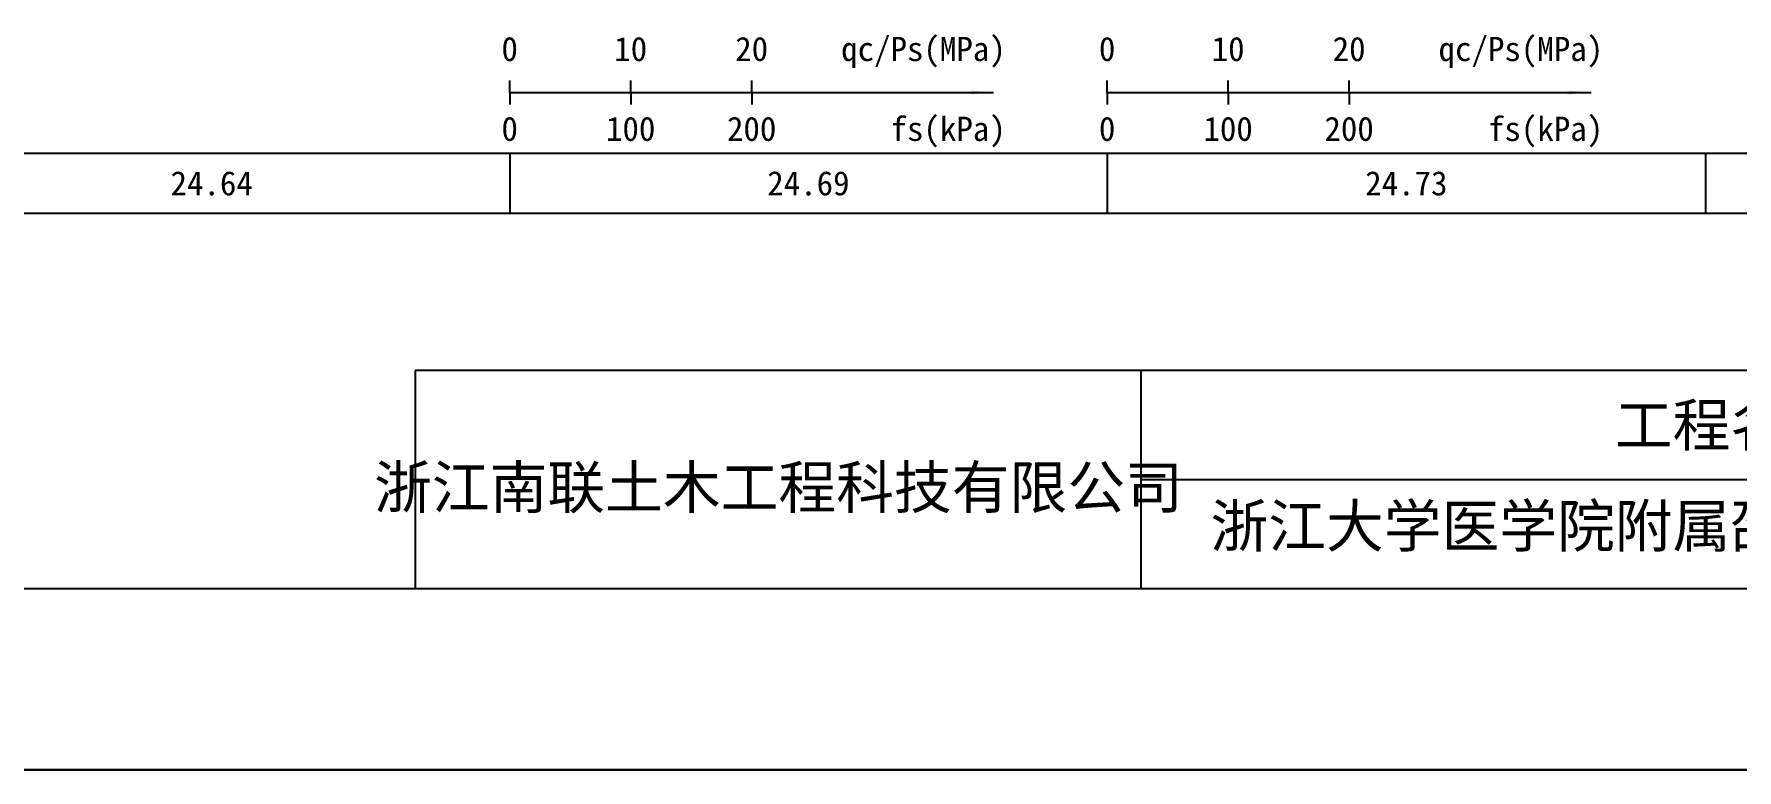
# Model space of a CAD drawing. Extents: x -37 to 3540, y -1485 to 297.
# Drawn here: x 37.2 to 178, y 0 to 60.8 of the extents above; entities that cross this region are included whole.
import ezdxf
from ezdxf.enums import TextEntityAlignment as Align

# ---------------------------------------------------------------- set-up
doc = ezdxf.new("R2010")
doc.units = 0
doc.layers.get('0').update_dxf_attribs({"linetype": 'CONTINUOUS'})
doc.layers.add('FRAME', color=7, linetype='CONTINUOUS')
doc.layers.add('RULER', color=7, linetype='CONTINUOUS')
doc.styles.add('ST', font='')
doc.styles.get('ST').set_extended_font_data('SimSun')

# ---------------------------------------------------------------- blocks, each defined once
blk = doc.blocks.new('图签_A3长')
for p, q in [((0, 18), (-380, 18)), ((-380, 18), (-380, 0)), ((-320, 0), (-320, 18)), ((-320, 9), (0, 9)), ((-380, 0), (0, 0))]:
    blk.add_line(p, q)
at = {"style": 'ST'}
blk.add_text('工程名称', height=3.5, dxfattribs=at).set_placement((-271.3, 13.5), align=Align.MIDDLE_CENTER)
for tag, p in [('01＿单位名称', (-349.98, 8.36)), ('02＿工程名称', (-271.3, 5.16)), ('04＿工程编号', (-176.51, 4.65)), ('05＿日期', (-35.59, 4.65)), ('06＿图号', (-11.16, 4.91))]:
    blk.add_attdef(tag, text='', height=3.5, dxfattribs=at).set_placement(p, align=Align.MIDDLE_CENTER)
at = {"style": 'ST', "width": 0.85}
blk.add_attdef('03＿图件名称', text='', height=3, dxfattribs=at).set_placement((-205.49, 5.05), align=Align.MIDDLE_CENTER)
blk = doc.blocks.new('Arrow')
for points in [[(-3.984779, 0.348623), (0, 0), (-3.189535, 0)], [(-3.189535, 0), (0, 0), (-3.984779, -0.348623)]]:
    blk.add_solid(points)

msp = doc.modelspace()

# ---------------------------------------------------------------- linework, layer by layer
at = {"layer": 'FRAME', "linetype": 'Continuous'}
msp.add_line((-17.39, 15), (400, 15), dxfattribs=at)
at = {"layer": 'FRAME', "color": 245, "linetype": 'Continuous'}
for p, q in [((-37.39, 0), (468.75, 0)), ((602.01, 0), (-37.39, 0))]:
    msp.add_line(p, q, dxfattribs=at)
at = {"layer": 'RULER', "linetype": 'Continuous'}
for points in [[(76.56, 55.98), (76.56, 56.98)], [(86.56, 55.98), (86.56, 56.98)], [(96.56, 55.98), (96.56, 56.98)], [(125.94, 55.98), (125.94, 56.98)], [(135.94, 55.98), (135.94, 56.98)], [(145.94, 55.98), (145.94, 56.98)], [(76.56, 55.98), (116.56, 55.98)], [(76.56, 55.98), (76.56, 54.98)], [(86.56, 55.98), (86.56, 54.98)], [(96.56, 55.98), (96.56, 54.98)], [(125.94, 55.98), (165.94, 55.98)], [(125.94, 55.98), (125.94, 54.98)], [(135.94, 55.98), (135.94, 54.98)], [(145.94, 55.98), (145.94, 54.98)], [(27.29, 50.98), (76.56, 50.98), (76.56, 45.98), (27.29, 45.98)], [(76.56, 50.98), (125.94, 50.98), (125.94, 45.98), (76.56, 45.98)], [(125.94, 50.98), (175.4, 50.98), (175.4, 45.98), (125.94, 45.98)], [(175.4, 50.98), (224.59, 50.98), (224.59, 45.98), (175.4, 45.98)]]:
    msp.add_lwpolyline(points, dxfattribs=at)

# ---------------------------------------------------------------- block references
at = {"layer": 'FRAME'}
ref = msp.add_blockref('图签_A3长', (448.75, 15), dxfattribs=at)
ref.add_attrib('01＿单位名称', '浙江南联土木工程科技有限公司', dxfattribs={"layer": '0', "height": 3.5, "style": 'ST'}).set_placement((98.77, 23.36), align=Align.MIDDLE_CENTER)
ref.add_attrib('02＿工程名称', '浙江大学医学院附属邵逸夫医院宁波院区', dxfattribs={"layer": '0', "height": 3.5, "style": 'ST'}).set_placement((177.45, 20.16), align=Align.MIDDLE_CENTER)
at = {"layer": 'RULER', "xscale": 0.5, "yscale": 0.5, "zscale": 0.5}
for p in [(116.56, 55.98), (165.94, 55.98)]:
    msp.add_blockref('Arrow', p, dxfattribs=at)

# ---------------------------------------------------------------- texts
at = {"layer": 'RULER', "style": 'ST'}
for s, p in [('0', (76.56, 57.98)), ('10', (86.56, 57.98)), ('20', (96.56, 57.98)), ('0', (125.94, 57.98)), ('10', (135.94, 57.98)), ('20', (145.94, 57.98))]:
    msp.add_text(s, height=2, dxfattribs=at).set_placement(p, align=Align.BOTTOM_CENTER)
for p in [(117.56, 57.98), (166.94, 57.98)]:
    msp.add_text('qc/Ps(MPa)', height=2, dxfattribs=at).set_placement(p, align=Align.BOTTOM_RIGHT)
for s, p in [('0', (76.56, 53.98)), ('100', (86.56, 53.98)), ('200', (96.56, 53.98)), ('0', (125.94, 53.98)), ('100', (135.94, 53.98)), ('200', (145.94, 53.98))]:
    msp.add_text(s, height=2, dxfattribs=at).set_placement(p, align=Align.TOP_CENTER)
for p in [(117.56, 53.98), (166.94, 53.98)]:
    msp.add_text('fs(kPa)', height=2, dxfattribs=at).set_placement(p, align=Align.TOP_RIGHT)
for s, p in [('24.64', (51.93, 48.48)), ('24.69', (101.25, 48.48)), ('24.73', (150.67, 48.48))]:
    msp.add_text(s, height=2, dxfattribs=at).set_placement(p, align=Align.MIDDLE_CENTER)

doc.saveas('drawing.dxf')
